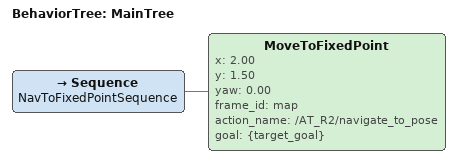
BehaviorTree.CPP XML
<?xml version="1.0"?>
<root BTCPP_format="4" main_tree_to_execute="MainTree">

  <BehaviorTree ID="MainTree">
    <Sequence name="NavToFixedPointSequence">

      <!-- 核心动作：导航移动到指定固定点坐标 -->
      <MoveToFixedPoint x="2.00"
                        y="1.50"
                        yaw="0.00"
                        frame_id="map"
                        action_name="/AT_R2/navigate_to_pose"
                        goal="{target_goal}"/>

    </Sequence>
  </BehaviorTree>

</root>
